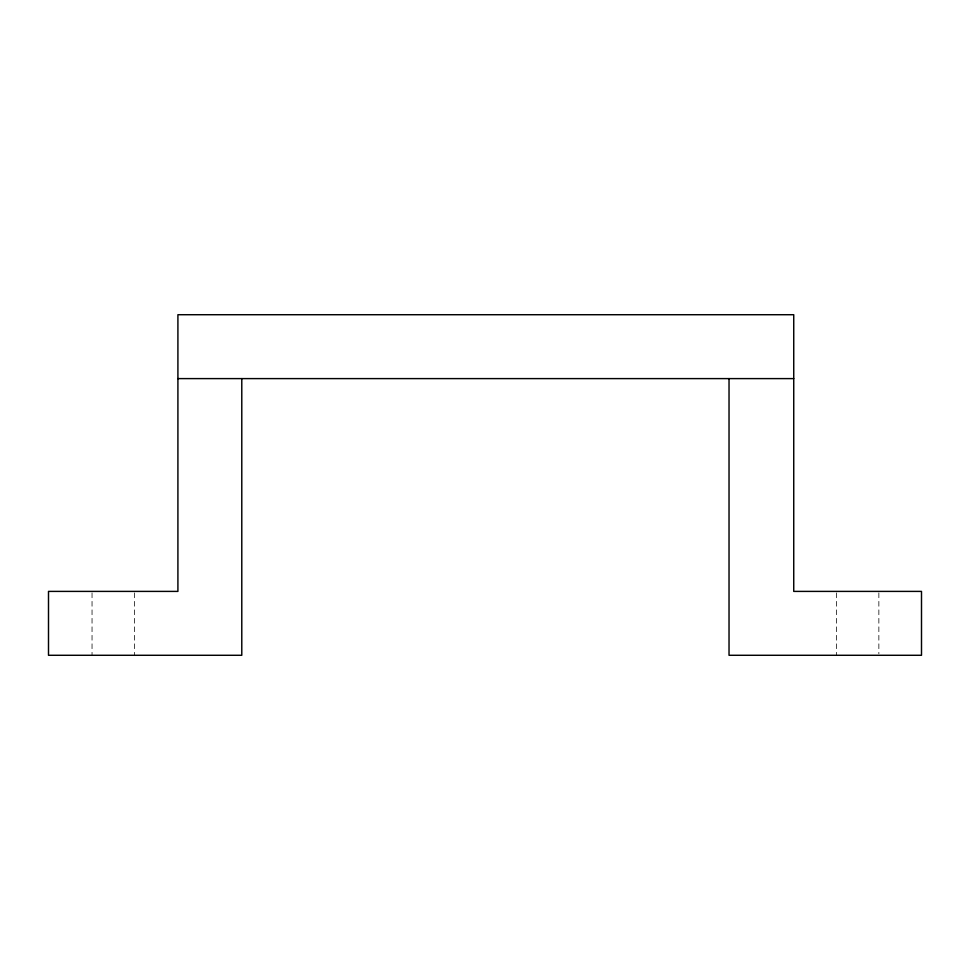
<?xml version="1.0" encoding="UTF-8"?>
<svg xmlns="http://www.w3.org/2000/svg" width="970" height="970" viewBox="0 0 970 970"><rect width="100%" height="100%" fill="white"/><g stroke="black" fill="none" stroke-linecap="round" stroke-linejoin="round"><path stroke-width="0.73" stroke-dasharray="4.85 3.64" d="M878.856 592.888L878.856 653.792M836.395 592.888L836.395 655.284M134.369 592.888L134.369 655.284M92.041 592.888L92.041 655.284"/><path stroke-width="1.45" d="M177.91 378.603L793.739 378.603M729.028 378.603L729.028 655.284L921.5 655.284L921.5 591.397L793.739 591.397L793.739 314.716L177.91 314.716L177.91 591.397L48.5 591.397L48.5 655.284L241.785 655.284L241.785 378.603"/></g></svg>
